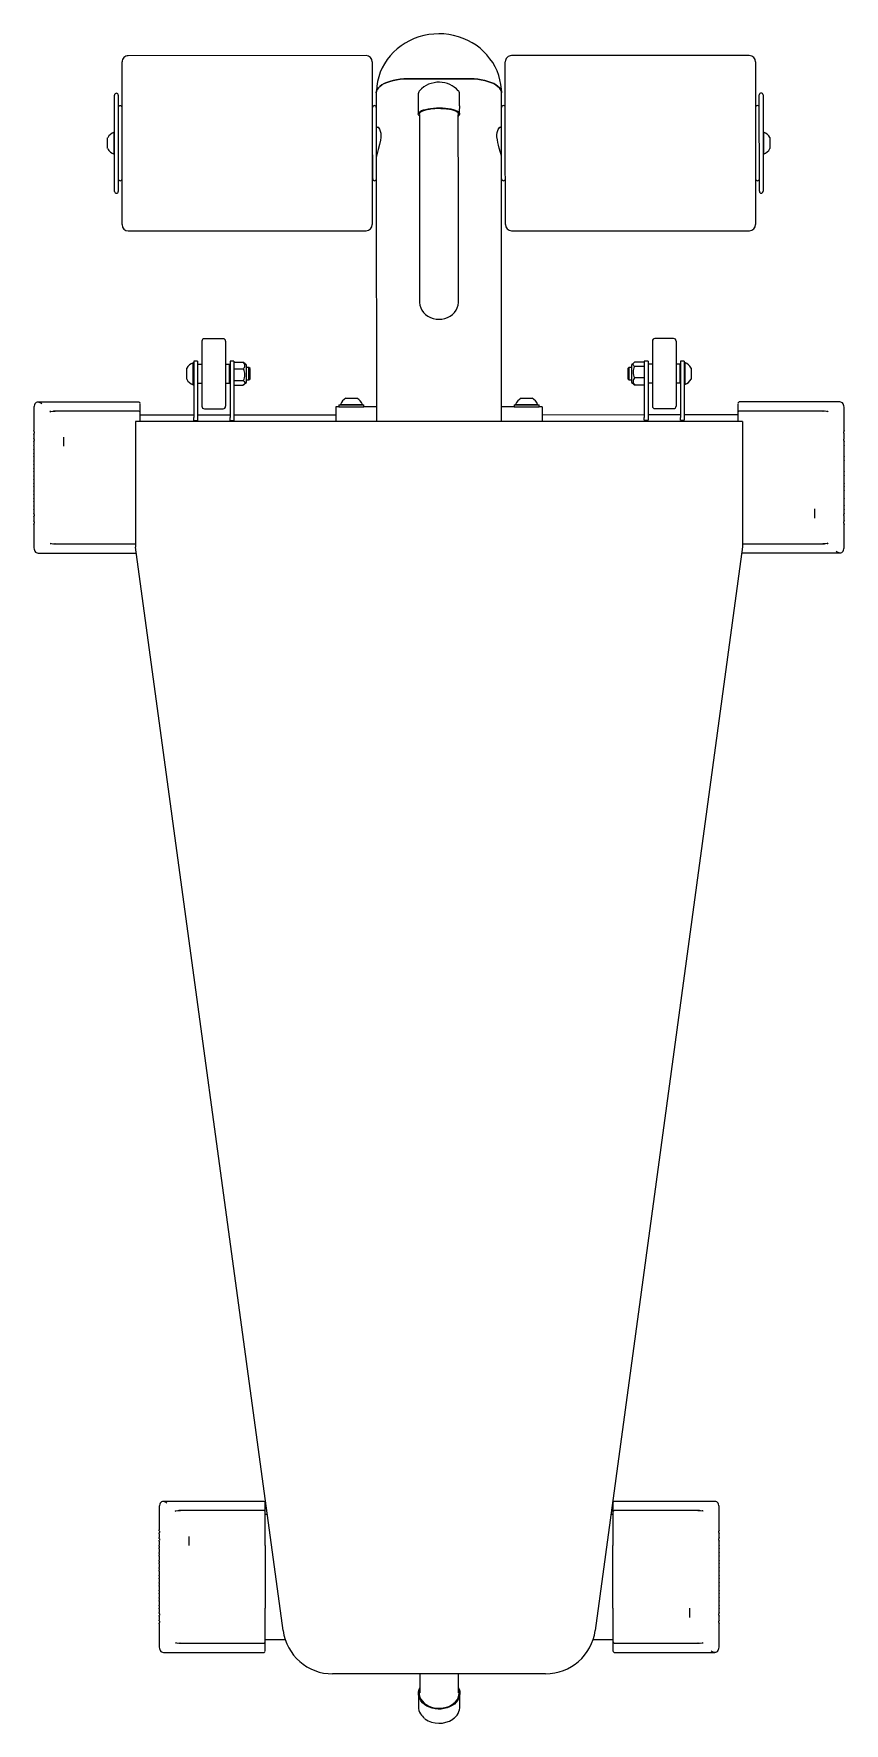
# Model space of a CAD drawing. Extents: x 197 to 844, y 245 to 1595.
import ezdxf

# ---------------------------------------------------------------- set-up
doc = ezdxf.new("R2010")
doc.units = 0
doc.layers.add('KADRBM', color=7, linetype='CONTINUOUS')

msp = doc.modelspace()

# ---------------------------------------------------------------- linework, layer by layer
at = {"layer": 'KADRBM', "linetype": 'CONTINUOUS'}
for p, q in [((508.2, 1593.9), (504.4, 1592.8)), ((512.2, 1594.7), (508.2, 1593.9)), ((516.2, 1595.1), (512.2, 1594.7)), ((520.2, 1595.3), (516.2, 1595.1)), ((524.2, 1595.2), (520.2, 1595.3)), ((528.2, 1594.7), (524.2, 1595.2)), ((532.1, 1594), (528.2, 1594.7)), ((536, 1592.9), (532.1, 1594)), ((484.1, 1580.6), (481.4, 1577.7)), ((487, 1583.3), (484.1, 1580.6)), ((490.1, 1585.7), (487, 1583.3)), ((493.4, 1587.9), (490.1, 1585.7)), ((496.9, 1589.8), (493.4, 1587.9)), ((500.6, 1591.5), (496.9, 1589.8)), ((504.4, 1592.8), (500.6, 1591.5)), ((539.7, 1591.6), (536, 1592.9)), ((543.3, 1590), (539.7, 1591.6)), ((546.8, 1588.2), (543.3, 1590)), ((550.1, 1586.1), (546.8, 1588.2)), ((553.2, 1583.7), (550.1, 1586.1)), ((556, 1581.1), (553.2, 1583.7)), ((558.7, 1578.4), (556, 1581.1)), ((267.1, 1545.4), (267.1, 1572.8)), ((462.1, 1577.9), (272.1, 1577.8)), ((467.1, 1572.9), (467.1, 1442.9)), ((475, 1568.1), (473.5, 1564.5)), ((476.9, 1571.4), (475, 1568.1)), ((479, 1574.7), (476.9, 1571.4)), ((481.4, 1577.7), (479, 1574.7)), ((561.1, 1575.4), (558.7, 1578.4)), ((563.3, 1572.3), (561.1, 1575.4)), ((565.2, 1569), (563.3, 1572.3)), ((566.8, 1565.6), (565.2, 1569)), ((573.3, 1520.8), (573.3, 1572.9)), ((768.3, 1577.9), (578.3, 1577.9)), ((773.3, 1572.9), (773.3, 1520.8)), ((470.7, 1553.5), (470.4, 1549.8)), ((471.3, 1557.3), (470.7, 1553.5)), ((472.2, 1560.9), (471.3, 1557.3)), ((472, 1552), (473.2, 1553.3)), ((473.2, 1553.3), (472, 1552)), ((473.5, 1564.5), (472.2, 1560.9)), ((473.2, 1553.3), (474.8, 1554.4)), ((474.8, 1554.4), (473.2, 1553.3)), ((474.8, 1554.4), (476.6, 1555.5)), ((476.6, 1555.5), (474.8, 1554.4)), ((476.6, 1555.5), (478.8, 1556.5)), ((478.8, 1556.5), (476.6, 1555.5)), ((478.8, 1556.5), (481.1, 1557.3)), ((481.1, 1557.3), (478.8, 1556.5)), ((481.1, 1557.3), (483.7, 1558)), ((483.7, 1558), (481.1, 1557.3)), ((483.7, 1558), (486.5, 1558.6)), ((486.5, 1558.6), (483.7, 1558)), ((486.5, 1558.6), (489.4, 1559)), ((489.4, 1559), (486.5, 1558.6)), ((489.4, 1559), (492.3, 1559.2)), ((492.3, 1559.2), (489.4, 1559)), ((492.3, 1559.2), (495.3, 1559.3)), ((495.3, 1559.3), (492.3, 1559.2)), ((495.3, 1559.3), (545.3, 1559.3)), ((545.3, 1559.3), (495.3, 1559.3)), ((545.3, 1559.3), (548.4, 1559.2)), ((548.4, 1559.2), (545.3, 1559.3)), ((548.4, 1559.2), (551.3, 1559)), ((551.3, 1559), (548.4, 1559.2)), ((551.3, 1559), (554.2, 1558.6)), ((554.2, 1558.6), (551.3, 1559)), ((554.2, 1558.6), (557, 1558)), ((557, 1558), (554.2, 1558.6)), ((557, 1558), (559.5, 1557.3)), ((559.5, 1557.3), (557, 1558)), ((559.5, 1557.3), (561.9, 1556.5)), ((561.9, 1556.5), (559.5, 1557.3)), ((561.9, 1556.5), (564.1, 1555.5)), ((564.1, 1555.5), (561.9, 1556.5)), ((564.1, 1555.5), (565.9, 1554.4)), ((565.9, 1554.4), (564.1, 1555.5)), ((565.9, 1554.4), (567.5, 1553.3)), ((567.5, 1553.3), (565.9, 1554.4)), ((568.1, 1562), (566.8, 1565.6)), ((567.5, 1553.3), (568.7, 1552)), ((568.7, 1552), (567.5, 1553.3)), ((569.1, 1558.4), (568.1, 1562)), ((569.8, 1554.7), (569.1, 1558.4)), ((570.2, 1551), (569.8, 1554.7)), ((261.1, 1471.5), (261.1, 1546.3)), ((264.1, 1546.3), (264.1, 1471.5)), ((267.1, 1442.8), (267.1, 1545.4)), ((467.1, 1547.9), (467.1, 1545.4)), ((470.4, 1549.8), (470.3, 1548)), ((470.3, 1548), (470.5, 1549.4)), ((470.5, 1549.4), (470.3, 1548)), ((470.3, 1548), (470.3, 1536.4)), ((470.3, 1548), (470.3, 1548)), ((470.5, 1549.4), (471.1, 1550.7)), ((471.1, 1550.7), (470.5, 1549.4)), ((471.1, 1550.7), (472, 1552)), ((472, 1552), (471.1, 1550.7)), ((503.8, 1547.4), (503.8, 1531.3)), ((504.9, 1549.8), (505, 1550)), ((536.8, 1537.7), (536.8, 1547.4)), ((568.7, 1552), (569.6, 1550.7)), ((569.6, 1550.7), (568.7, 1552)), ((569.6, 1550.7), (570.2, 1549.4)), ((570.2, 1549.4), (569.6, 1550.7)), ((570.3, 1548), (570.2, 1551)), ((570.2, 1549.4), (570.3, 1548)), ((570.3, 1548), (570.2, 1549.4)), ((570.3, 1536.4), (570.3, 1548)), ((776.4, 1469.4), (776.3, 1546.4)), ((779.3, 1546.4), (779.4, 1469.4)), ((467.3, 1517.9), (467.3, 1536.4)), ((470.3, 1536.4), (470.3, 1517.9)), ((503.8, 1531.2), (504, 1531.9)), ((504.1, 1530.5), (503.8, 1531.2)), ((504, 1531.9), (504.5, 1532.6)), ((504.6, 1529.9), (504.1, 1530.5)), ((504.6, 1531.6), (504.3, 1530.9)), ((504.3, 1530.9), (504.5, 1530.2)), ((504.5, 1532.6), (505.3, 1533.3)), ((504.5, 1530.2), (504.8, 1529.7)), ((505.2, 1532.3), (504.6, 1531.6)), ((504.6, 1529.8), (504.6, 1529.9)), ((504.6, 1529.8), (504.8, 1529.6)), ((504.8, 1530.8), (504.9, 1462.8)), ((506.1, 1532.9), (505.2, 1532.3)), ((505.3, 1533.3), (506.5, 1533.9)), ((507.3, 1533.5), (506.1, 1532.9)), ((506.5, 1533.9), (507.9, 1534.5)), ((508.9, 1534.1), (507.3, 1533.5)), ((507.9, 1534.5), (509.6, 1534.9)), ((510.7, 1534.5), (508.9, 1534.1)), ((509.6, 1534.9), (511.6, 1535.4)), ((512.7, 1534.9), (510.7, 1534.5)), ((511.6, 1535.4), (513.7, 1535.7)), ((514.8, 1535.2), (512.7, 1534.9)), ((513.7, 1535.7), (516, 1535.9)), ((517.1, 1535.4), (514.8, 1535.2)), ((516, 1535.9), (518.3, 1536.1)), ((519.5, 1535.5), (517.1, 1535.4)), ((518.3, 1536.1), (520.7, 1536.1)), ((521.9, 1535.4), (519.5, 1535.5)), ((520.7, 1536.1), (523.1, 1536)), ((524.3, 1535.3), (521.9, 1535.4)), ((523.1, 1536), (525.5, 1535.9)), ((526.5, 1535.1), (524.3, 1535.3)), ((525.5, 1535.9), (527.7, 1535.6)), ((528.7, 1534.8), (526.5, 1535.1)), ((527.7, 1535.6), (529.8, 1535.2)), ((530.6, 1534.4), (528.7, 1534.8)), ((529.8, 1535.2), (531.7, 1534.8)), ((532.3, 1533.9), (530.6, 1534.4)), ((531.7, 1534.8), (533.3, 1534.3)), ((533.8, 1533.4), (532.3, 1533.9)), ((533.3, 1534.3), (534.6, 1533.7)), ((534.9, 1532.7), (533.8, 1533.4)), ((534.6, 1533.7), (535.7, 1533.1)), ((535.7, 1532.1), (534.9, 1532.7)), ((535.7, 1533.1), (536.4, 1532.4)), ((536.2, 1531.4), (535.7, 1532.1)), ((535.9, 1462.8), (535.8, 1530.8)), ((535.8, 1529.7), (536.1, 1530)), ((535.8, 1529.6), (536.1, 1529.8)), ((536.1, 1530), (536.3, 1530.7)), ((536.5, 1530.3), (536.1, 1529.8)), ((536.3, 1530.7), (536.2, 1531.4)), ((536.4, 1532.4), (536.8, 1531.7)), ((536.8, 1531), (536.5, 1530.3)), ((536.8, 1531.3), (536.8, 1535.4)), ((536.8, 1531.7), (536.8, 1531)), ((570.3, 1507.9), (570.3, 1536.4)), ((260.7, 1499.7), (260.7, 1516.6)), ((261.1, 1516.6), (260.7, 1516.6)), ((467.3, 1520.4), (467.1, 1520.4)), ((467.4, 1479.4), (467.3, 1517.9)), ((471.9, 1520.4), (470.3, 1520.4)), ((470.3, 1517.9), (470.3, 1482.5)), ((470.6, 1520.4), (470.8, 1520.8)), ((470.8, 1520.8), (471.1, 1520.9)), ((471.1, 1520.9), (471.7, 1520.6)), ((471.7, 1520.6), (472.3, 1520)), ((472.3, 1520), (472.9, 1519)), ((472.9, 1519), (473.5, 1517.6)), ((473.5, 1517.6), (473.8, 1516)), ((473.8, 1516), (474, 1514.1)), ((474, 1514.1), (473.9, 1512.3)), ((566.7, 1514.6), (566.9, 1516.3)), ((566.7, 1512.9), (566.7, 1514.6)), ((567, 1510.6), (566.7, 1512.9)), ((566.9, 1516.3), (567.7, 1518.7)), ((567.7, 1518.7), (568.8, 1520.4)), ((570.3, 1520.4), (568.7, 1520.4)), ((568.8, 1520.4), (569.6, 1520.9)), ((569.6, 1520.9), (570, 1520.8)), ((570, 1520.8), (570.2, 1520.4)), ((573.4, 1442.9), (573.3, 1520.8)), ((773.3, 1520.8), (773.4, 1442.9)), ((779.7, 1516.7), (779.3, 1516.7)), ((779.7, 1516.7), (779.7, 1499.2)), ((255.6, 1503.8), (255.6, 1512.2)), ((255.6, 1503.5), (255.6, 1503.8)), ((260.7, 1499.1), (260.7, 1499.7)), ((260.7, 1499.1), (261.1, 1499.1)), ((470.7, 1498.9), (470.4, 1497.5)), ((471.2, 1500.7), (470.7, 1498.9)), ((471.8, 1502.7), (471.2, 1500.7)), ((472.9, 1506.7), (471.8, 1502.7)), ((473.7, 1510.4), (472.9, 1506.7)), ((473.9, 1512.3), (473.7, 1510.4)), ((567.4, 1508.4), (567, 1510.6)), ((567.9, 1506.2), (567.4, 1508.4)), ((568.5, 1504), (567.9, 1506.2)), ((569.6, 1500.4), (568.5, 1504)), ((570.2, 1497.7), (569.6, 1500.4)), ((570.4, 1482.5), (570.3, 1507.9)), ((779.3, 1499.2), (779.7, 1499.2)), ((784.8, 1512.3), (784.8, 1503.5)), ((467.1, 1495.4), (467.3, 1495.4)), ((470.4, 1497.5), (470.3, 1496.3)), ((570.3, 1496.5), (570.2, 1497.7)), ((570.3, 1496.3), (570.3, 1496.5)), ((470.3, 1482.5), (470.4, 1285.5)), ((570.4, 1285.5), (570.4, 1482.5)), ((261.1, 1469.3), (261.1, 1471.5)), ((264.1, 1471.5), (264.1, 1469.3)), ((504.9, 1462.8), (504.9, 1388.9)), ((535.9, 1388.9), (535.9, 1462.8)), ((272.1, 1437.8), (462.1, 1437.9)), ((578.4, 1437.9), (768.4, 1437.9)), ((504.9, 1388.9), (504.9, 1381)), ((504.9, 1381), (504.9, 1380.4)), ((504.9, 1380.4), (505.1, 1378.3)), ((505.1, 1378.3), (505.8, 1376.3)), ((535, 1376.3), (535.6, 1378.3)), ((535.6, 1378.3), (535.9, 1380.4)), ((535.9, 1381), (535.9, 1388.9)), ((535.9, 1380.4), (535.9, 1381)), ((505.8, 1376.3), (506.7, 1374.4)), ((506.7, 1374.4), (508, 1372.6)), ((508, 1372.6), (509.6, 1371)), ((509.6, 1371), (511.4, 1369.7)), ((511.4, 1369.7), (513.5, 1368.6)), ((513.5, 1368.6), (515.7, 1367.8)), ((515.7, 1367.8), (518, 1367.3)), ((518, 1367.3), (520.4, 1367.2)), ((520.4, 1367.2), (522.7, 1367.3)), ((522.7, 1367.3), (525, 1367.8)), ((525, 1367.8), (527.2, 1368.6)), ((527.2, 1368.6), (529.3, 1369.7)), ((529.3, 1369.7), (531.1, 1371)), ((531.1, 1371), (532.7, 1372.6)), ((532.7, 1372.6), (534, 1374.4)), ((534, 1374.4), (535, 1376.3)), ((347.9, 1351.6), (332.9, 1351.6)), ((707.9, 1351.7), (692.9, 1351.7)), ((330.9, 1349.6), (330.9, 1297.6)), ((349.9, 1349.6), (349.9, 1297.6)), ((690.9, 1349.7), (690.9, 1297.7)), ((709.9, 1349.7), (709.9, 1297.7)), ((318.9, 1319.2), (318.9, 1328)), ((324, 1314.9), (324, 1332.4)), ((324.4, 1332.4), (324, 1332.4)), ((324.4, 1333.6), (324.4, 1325.4)), ((327.4, 1333.6), (324.4, 1333.6)), ((324.4, 1325.4), (324.4, 1288.7)), ((327.4, 1333.6), (327.4, 1325.4)), ((327.7, 1328.6), (327.4, 1328.6)), ((327.4, 1325.4), (327.4, 1288.7)), ((327.7, 1316.1), (327.7, 1331.1)), ((330.9, 1331.1), (327.7, 1331.1)), ((353.1, 1331.1), (349.9, 1331.1)), ((353.1, 1316.1), (353.1, 1331.1)), ((353.4, 1328.6), (353.1, 1328.6)), ((353.4, 1333.6), (353.4, 1325.4)), ((356.4, 1333.6), (353.4, 1333.6)), ((353.4, 1325.4), (353.4, 1288.7)), ((356.4, 1333.6), (356.4, 1325.4)), ((356.4, 1332.8), (364, 1332.8)), ((356.4, 1327.4), (364, 1327.4)), ((356.4, 1325.4), (356.4, 1288.7)), ((364.5, 1332.4), (364, 1332.8)), ((365.4, 1331.5), (364.5, 1332.4)), ((366.4, 1330.7), (366.4, 1316.5)), ((368.5, 1328.6), (366.4, 1328.6)), ((368.5, 1318.6), (368.5, 1328.6)), ((369.4, 1327.8), (368.5, 1328.6)), ((369.4, 1319.4), (369.4, 1327.8)), ((672.2, 1328.7), (671.4, 1327.8)), ((671.4, 1327.8), (671.4, 1319.5)), ((672.2, 1328.7), (672.2, 1318.7)), ((674.4, 1328.7), (672.2, 1328.7)), ((674.4, 1316.5), (674.4, 1330.8)), ((676.1, 1332.2), (675.4, 1331.5)), ((675.5, 1330.9), (675.8, 1332)), ((675.9, 1330.2), (675.5, 1330.9)), ((675.8, 1332), (676.7, 1332.8)), ((676.7, 1329.5), (675.9, 1330.2)), ((684.4, 1332.8), (676.7, 1332.8)), ((684.4, 1329.5), (676.7, 1329.5)), ((684.4, 1333.7), (684.4, 1325.5)), ((687.4, 1333.7), (684.4, 1333.7)), ((684.4, 1325.5), (684.4, 1288.7)), ((687.4, 1333.7), (687.4, 1325.5)), ((687.7, 1328.7), (687.4, 1328.7)), ((687.4, 1325.5), (687.4, 1288.7)), ((687.7, 1316.2), (687.7, 1331.2)), ((690.9, 1331.2), (687.7, 1331.2)), ((713.1, 1331.2), (709.9, 1331.2)), ((713.1, 1316.2), (713.1, 1331.2)), ((713.4, 1328.7), (713.1, 1328.7)), ((713.4, 1333.7), (713.4, 1325.5)), ((716.4, 1333.7), (713.4, 1333.7)), ((713.4, 1325.5), (713.4, 1288.7)), ((716.4, 1333.7), (716.4, 1325.5)), ((716.8, 1332.4), (716.4, 1332.4)), ((716.4, 1325.5), (716.4, 1288.7)), ((716.8, 1332.4), (716.8, 1314.9)), ((721.9, 1328), (721.9, 1319.3)), ((324, 1314.9), (324.4, 1314.9)), ((327.4, 1318.6), (327.7, 1318.6)), ((327.7, 1316.1), (330.9, 1316.1)), ((349.9, 1316.1), (353.1, 1316.1)), ((353.1, 1318.6), (353.4, 1318.6)), ((356.4, 1318.2), (364, 1318.2)), ((356.4, 1314.4), (364, 1314.4)), ((364, 1318.2), (364.8, 1317.4)), ((364.9, 1315.3), (364, 1314.4)), ((364.4, 1314.8), (365.4, 1315.7)), ((364.8, 1317.4), (365.2, 1316.6)), ((365.2, 1316.6), (364.9, 1315.3)), ((366.4, 1318.6), (368.5, 1318.6)), ((368.5, 1318.6), (369.4, 1319.4)), ((671.4, 1319.5), (672.2, 1318.7)), ((672.2, 1318.7), (674.4, 1318.7)), ((675.4, 1315.8), (676.1, 1315.1)), ((676.1, 1315.1), (676.7, 1314.5)), ((684.4, 1320.4), (676.7, 1320.4)), ((684.4, 1314.5), (676.7, 1314.5)), ((687.4, 1318.7), (687.7, 1318.7)), ((687.7, 1316.2), (690.9, 1316.2)), ((709.9, 1316.2), (713.1, 1316.2)), ((713.1, 1318.7), (713.4, 1318.7)), ((716.4, 1314.9), (716.8, 1314.9)), ((280.5, 1300.9), (200.2, 1300.9)), ((281.5, 1298.9), (281.5, 1299.6)), ((281.5, 1292.9), (281.5, 1298.9)), ((440.4, 1297.1), (437.9, 1297.1)), ((437.9, 1297.1), (437.9, 1285.5)), ((440.4, 1298.6), (460.4, 1298.6)), ((440.4, 1298.6), (440.4, 1297.1)), ((440.4, 1297.1), (460.4, 1297.1)), ((441.6, 1299), (459.1, 1299)), ((441.6, 1299), (441.6, 1298.6)), ((445.4, 1297.1), (445.4, 1296.9)), ((446, 1304.1), (454.8, 1304.1)), ((455.4, 1296.9), (455.4, 1297.1)), ((459.1, 1298.6), (459.1, 1299)), ((460.4, 1297.1), (460.4, 1298.6)), ((470.4, 1297.1), (460.4, 1297.1)), ((580.4, 1297.1), (570.4, 1297.1)), ((580.4, 1298.6), (600.4, 1298.6)), ((580.4, 1298.6), (580.4, 1297.1)), ((580.4, 1297.1), (600.4, 1297.1)), ((581.6, 1299), (599.1, 1299)), ((581.6, 1299), (581.6, 1298.6)), ((585.4, 1297.1), (585.4, 1297)), ((586, 1304.1), (594.8, 1304.1)), ((595.4, 1297), (595.4, 1297.1)), ((599.1, 1298.6), (599.1, 1299)), ((600.4, 1297.1), (600.4, 1298.6)), ((602.9, 1297.1), (600.4, 1297.1)), ((602.9, 1297.1), (602.9, 1285.5)), ((759.3, 1299.6), (759.3, 1298.9)), ((759.3, 1298.9), (759.3, 1292.8)), ((840.5, 1301), (760.3, 1301)), ((196.6, 1295.9), (196.6, 1278.1)), ((210.2, 1293.3), (209.5, 1293.3)), ((209.7, 1293.2), (209.5, 1293.3)), ((209.9, 1293.2), (209.7, 1293.2)), ((211.7, 1293.5), (209.8, 1293.2)), ((209.8, 1293.2), (209.9, 1293.2)), ((213.6, 1293.3), (211.7, 1293.5)), ((280.5, 1293.6), (212.3, 1293.6)), ((277.9, 1285.5), (277.9, 1234)), ((762.9, 1285.5), (277.9, 1285.5)), ((281.5, 1285.5), (281.5, 1292.6)), ((324.4, 1290.6), (281.5, 1290.6)), ((324.4, 1286.3), (324.4, 1288.7)), ((324.4, 1286.3), (327.4, 1286.3)), ((353.4, 1290.6), (327.4, 1290.6)), ((327.4, 1288.7), (327.4, 1286.3)), ((332.9, 1295.6), (347.9, 1295.6)), ((353.4, 1286.3), (353.4, 1288.7)), ((353.4, 1286.3), (356.4, 1286.3)), ((437.9, 1290.6), (356.4, 1290.6)), ((356.4, 1288.7), (356.4, 1286.3)), ((684.4, 1290.7), (602.9, 1290.6)), ((684.4, 1286.4), (684.4, 1288.7)), ((684.4, 1286.4), (687.4, 1286.4)), ((713.4, 1290.7), (687.4, 1290.7)), ((687.4, 1288.7), (687.4, 1286.4)), ((692.9, 1295.7), (707.9, 1295.7)), ((713.4, 1286.4), (713.4, 1288.7)), ((713.4, 1286.4), (716.4, 1286.4)), ((759.3, 1290.7), (716.4, 1290.7)), ((716.4, 1288.7), (716.4, 1286.4)), ((759.3, 1292.7), (759.3, 1285.5)), ((828.4, 1293.7), (760.3, 1293.7)), ((762.9, 1285.5), (762.9, 1234.1)), ((829.1, 1293.6), (827.2, 1293.4)), ((831.1, 1293.2), (829.1, 1293.6)), ((830.9, 1293.3), (830.6, 1293.4)), ((831.2, 1293.4), (830.9, 1293.3)), ((831.2, 1293.4), (831, 1293.2)), ((844.2, 1278.2), (844.2, 1296)), ((196.6, 1275.1), (196.6, 1272.1)), ((196.8, 1277.1), (196.8, 1276.1)), ((196.8, 1271.1), (196.8, 1270.1)), ((220.4, 1273), (220.4, 1265.6)), ((843.9, 1276.2), (843.9, 1277.2)), ((843.9, 1270.2), (843.9, 1271.2)), ((844.2, 1272.2), (844.2, 1275.2)), ((196.6, 1269.1), (196.6, 1266.1)), ((196.6, 1263.1), (196.6, 1260.1)), ((196.6, 1257.1), (196.6, 1254.1)), ((196.8, 1264.1), (196.8, 1265.1)), ((196.8, 1258.1), (196.8, 1259.1)), ((843.9, 1265.2), (843.9, 1264.2)), ((843.9, 1259.2), (843.9, 1258.2)), ((844.2, 1266.2), (844.2, 1269.2)), ((844.2, 1260.2), (844.2, 1263.2)), ((844.2, 1254.2), (844.2, 1257.2)), ((196.6, 1251.1), (196.6, 1248.1)), ((196.6, 1245.1), (196.6, 1242.1)), ((196.8, 1252.1), (196.8, 1253.1)), ((196.8, 1246.1), (196.8, 1247.1)), ((843.9, 1253.2), (843.9, 1252.2)), ((843.9, 1247.2), (843.9, 1246.2)), ((844.2, 1248.2), (844.2, 1251.2)), ((844.2, 1242.2), (844.2, 1245.2)), ((196.6, 1239.1), (196.6, 1236.1)), ((196.6, 1233.1), (196.6, 1230.1)), ((196.8, 1240.1), (196.8, 1241.1)), ((196.8, 1234.1), (196.8, 1235.1)), ((196.8, 1228.1), (196.8, 1229.1)), ((277.9, 1234), (277.9, 1185)), ((762.9, 1234.1), (762.9, 1185.1)), ((843.9, 1241.2), (843.9, 1240.2)), ((843.9, 1235.2), (843.9, 1234.2)), ((843.9, 1229.2), (843.9, 1228.2)), ((844.2, 1236.2), (844.2, 1239.2)), ((844.2, 1230.2), (844.2, 1233.2)), ((196.6, 1227.1), (196.6, 1224.1)), ((196.6, 1221.1), (196.6, 1218.1)), ((196.8, 1222.1), (196.8, 1223.1)), ((196.8, 1216.1), (196.8, 1217.1)), ((820.4, 1215.7), (820.4, 1208.2)), ((843.9, 1223.2), (843.9, 1222.2)), ((843.9, 1217.2), (843.9, 1216.2)), ((844.2, 1224.2), (844.2, 1227.2)), ((844.2, 1218.2), (844.2, 1221.2)), ((196.6, 1215.1), (196.6, 1212.1)), ((196.6, 1209.1), (196.6, 1206.1)), ((196.6, 1203.1), (196.6, 1185.3)), ((196.8, 1211.1), (196.8, 1210.1)), ((196.8, 1205.1), (196.8, 1204.1)), ((843.9, 1210.2), (843.9, 1211.2)), ((843.9, 1204.2), (843.9, 1205.2)), ((844.2, 1212.2), (844.2, 1215.2)), ((844.2, 1206.2), (844.2, 1209.2)), ((844.2, 1185.4), (844.2, 1203.2)), ((200.2, 1180.3), (278.5, 1180.3)), ((209.6, 1188.1), (211.6, 1187.7)), ((209.6, 1187.9), (209.8, 1188)), ((209.6, 1187.9), (209.8, 1187.9)), ((209.8, 1187.9), (210.2, 1187.9)), ((211.6, 1187.7), (213.6, 1187.9)), ((212.4, 1187.6), (277.9, 1187.6)), ((395.8, 319), (277.9, 1185)), ((762.9, 1185.1), (645.2, 319.1)), ((762.2, 1180.4), (840.6, 1180.4)), ((762.9, 1187.7), (828.4, 1187.7)), ((827.2, 1188), (829.1, 1187.8)), ((829.1, 1187.8), (831, 1188.1)), ((830.6, 1188), (831.2, 1187.9)), ((831, 1188.1), (830.8, 1188.1)), ((830.9, 1188.1), (831, 1188.1)), ((831, 1188.1), (831.2, 1188)), ((380.6, 422.2), (300.3, 422.2)), ((381.6, 420.2), (381.6, 420.9)), ((381.6, 414.2), (381.6, 420.2)), ((659.4, 420.9), (659.4, 420.2)), ((659.4, 420.2), (659.4, 414.1)), ((740.7, 422.2), (660.4, 422.2)), ((296.7, 417.2), (296.7, 399.4)), ((310.3, 414.5), (309.7, 414.6)), ((309.9, 414.5), (309.7, 414.6)), ((311.8, 414.8), (309.9, 414.4)), ((309.9, 414.4), (310.1, 414.5)), ((310, 414.5), (309.9, 414.5)), ((313.7, 414.6), (311.8, 414.8)), ((380.6, 414.9), (312.5, 414.9)), ((381.6, 386.9), (381.6, 413.9)), ((383.2, 411.9), (381.6, 411.9)), ((659.4, 411.9), (657.8, 411.9)), ((659.4, 413.9), (659.4, 386.9)), ((728.5, 414.9), (660.4, 414.9)), ((729.3, 414.8), (727.3, 414.6)), ((731.2, 414.4), (729.3, 414.8)), ((731.1, 414.6), (730.7, 414.6)), ((731.3, 414.6), (731.1, 414.5)), ((731.3, 414.6), (731.1, 414.6)), ((744.3, 399.4), (744.3, 417.3)), ((296.7, 396.4), (296.7, 393.4)), ((297, 398.4), (297, 397.4)), ((297, 392.4), (297, 391.4)), ((320.5, 394.3), (320.5, 386.9)), ((744, 397.4), (744, 398.4)), ((744, 391.4), (744, 392.4)), ((744.3, 393.4), (744.3, 396.4)), ((296.7, 390.4), (296.7, 387.4)), ((296.7, 384.4), (296.7, 381.4)), ((296.7, 378.4), (296.7, 375.4)), ((297, 385.4), (297, 386.4)), ((297, 379.4), (297, 380.4)), ((381.6, 386.9), (381.6, 336.9)), ((659.4, 336.9), (659.4, 386.9)), ((744, 386.4), (744, 385.4)), ((744, 380.4), (744, 379.4)), ((744.3, 387.4), (744.3, 390.4)), ((744.3, 381.4), (744.3, 384.4)), ((744.3, 375.4), (744.3, 378.4)), ((296.7, 372.4), (296.7, 369.4)), ((296.7, 366.4), (296.7, 363.4)), ((297, 373.4), (297, 374.4)), ((297, 367.4), (297, 368.4)), ((744, 374.4), (744, 373.4)), ((744, 368.4), (744, 367.4)), ((744.3, 369.4), (744.3, 372.4)), ((744.3, 363.4), (744.3, 366.4)), ((296.7, 360.4), (296.7, 357.4)), ((296.7, 354.4), (296.7, 351.4)), ((297, 361.4), (297, 362.4)), ((297, 355.4), (297, 356.4)), ((744.1, 362.4), (744.1, 361.4)), ((744.1, 356.4), (744.1, 355.4)), ((744.3, 357.4), (744.3, 360.4)), ((744.3, 351.4), (744.3, 354.4)), ((296.7, 348.4), (296.7, 345.4)), ((296.7, 342.4), (296.7, 339.4)), ((297, 349.4), (297, 350.4)), ((297, 343.4), (297, 344.4)), ((297, 337.4), (297, 338.4)), ((744.1, 350.4), (744.1, 349.4)), ((744.1, 344.4), (744.1, 343.4)), ((744.1, 338.4), (744.1, 337.4)), ((744.3, 345.4), (744.3, 348.4)), ((744.3, 339.4), (744.3, 342.4)), ((296.7, 336.4), (296.7, 333.4)), ((296.7, 330.4), (296.7, 327.4)), ((296.7, 324.4), (296.7, 306.5)), ((297, 332.4), (297, 331.4)), ((297, 326.4), (297, 325.4)), ((381.6, 309.9), (381.6, 336.9)), ((659.4, 336.9), (659.4, 309.9)), ((720.5, 336.9), (720.5, 329.5)), ((744.1, 331.4), (744.1, 332.4)), ((744.1, 325.4), (744.1, 326.4)), ((744.3, 333.4), (744.3, 336.4)), ((744.3, 327.4), (744.3, 330.4)), ((744.3, 306.6), (744.3, 324.4)), ((381.6, 311.9), (397.5, 311.9)), ((643.6, 311.9), (659.4, 311.9)), ((300.3, 301.6), (380.6, 301.6)), ((309.7, 309.2), (309.9, 309.3)), ((309.7, 309.2), (309.9, 309.2)), ((309.8, 309.4), (311.7, 309)), ((309.9, 309.2), (310.3, 309.2)), ((311.7, 309), (313.7, 309.1)), ((312.5, 308.9), (380.6, 308.9)), ((381.6, 303.6), (381.6, 309.7)), ((381.6, 302.9), (381.6, 303.6)), ((659.4, 309.6), (659.4, 303.6)), ((659.4, 303.6), (659.4, 302.9)), ((660.4, 308.9), (728.5, 308.9)), ((660.4, 301.6), (740.7, 301.6)), ((727.3, 309.2), (729.2, 309)), ((729.2, 309), (731.1, 309.3)), ((730.7, 309.3), (731.4, 309.2)), ((731.1, 309.4), (730.9, 309.3)), ((731, 309.3), (731.2, 309.3)), ((731.2, 309.3), (731.4, 309.2)), ((605.6, 284.5), (435.4, 284.5)), ((505, 284.5), (505, 269.2)), ((536, 269.2), (536, 284.5)), ((504.1, 270), (504.5, 271.8)), ((504.5, 271.8), (505, 273.2)), ((504.8, 271.3), (504.5, 269.5)), ((505, 272.2), (504.8, 271.3)), ((536, 273.2), (536.4, 272.3)), ((536.4, 270.7), (536, 272.2)), ((536.4, 272.3), (536.9, 270.5)), ((536.5, 268.9), (536.4, 270.7)), ((536.9, 270.5), (537, 268.7)), ((504, 268.1), (504.1, 270)), ((504, 268.9), (504, 258.1)), ((504.4, 266.3), (504, 268.1)), ((505, 264.5), (504.4, 266.3)), ((504.5, 269.5), (504.6, 267.7)), ((504.6, 267.7), (505.1, 265.9)), ((506, 262.8), (505, 264.5)), ((505.1, 265.9), (505.9, 264.1)), ((505.9, 264.1), (507.1, 262.5)), ((507.3, 261.3), (506, 262.8)), ((507.1, 262.5), (508.5, 261.1)), ((508.9, 259.9), (507.3, 261.3)), ((508.5, 261.1), (510.2, 259.8)), ((510.7, 258.7), (508.9, 259.9)), ((510.2, 259.8), (512.2, 258.7)), ((512.8, 257.7), (510.7, 258.7)), ((512.2, 258.7), (514.3, 257.9)), ((515, 257), (512.8, 257.7)), ((514.3, 257.9), (516.6, 257.3)), ((517.3, 256.5), (515, 257)), ((516.6, 257.3), (518.9, 257)), ((518.9, 257), (521.3, 256.9)), ((521.3, 256.9), (523.7, 257.2)), ((524.5, 256.6), (522.1, 256.3)), ((523.7, 257.2), (526, 257.7)), ((526.8, 257.2), (524.5, 256.6)), ((526, 257.7), (528.2, 258.4)), ((528.9, 258), (526.8, 257.2)), ((528.2, 258.4), (530.2, 259.4)), ((530.9, 259), (528.9, 258)), ((530.2, 259.4), (532, 260.6)), ((532.7, 260.3), (530.9, 259)), ((532, 260.6), (533.5, 262)), ((534.2, 261.8), (532.7, 260.3)), ((533.5, 262), (534.8, 263.6)), ((535.4, 263.3), (534.2, 261.8)), ((534.8, 263.6), (535.7, 265.3)), ((536.3, 265.1), (535.4, 263.3)), ((535.7, 265.3), (536.3, 267.1)), ((536.3, 267.1), (536.5, 268.9)), ((536.8, 266.9), (536.3, 265.1)), ((537, 268.7), (536.8, 266.9)), ((537, 258.1), (537, 268.9)), ((519.7, 256.2), (517.3, 256.5)), ((522.1, 256.3), (519.7, 256.2))]:
    msp.add_line(p, q, dxfattribs=at)
for points in [[(196.8, 1277.1), (196.8, 1277.3), (196.8, 1277.5), (196.8, 1277.7), (196.7, 1277.8)], [(196.7, 1275.4), (196.8, 1275.5), (196.8, 1275.7), (196.8, 1275.9), (196.8, 1276.1)], [(196.8, 1271.1), (196.8, 1271.3), (196.8, 1271.5), (196.8, 1271.7), (196.7, 1271.8)], [(196.7, 1269.4), (196.8, 1269.5), (196.8, 1269.7), (196.8, 1269.9), (196.8, 1270.1)], [(844, 1277.9), (844, 1277.8), (844, 1277.6), (843.9, 1277.4), (843.9, 1277.2)], [(843.9, 1276.2), (843.9, 1276), (844, 1275.8), (844, 1275.6), (844, 1275.4)], [(844, 1271.9), (844, 1271.8), (844, 1271.6), (843.9, 1271.4), (843.9, 1271.2)], [(843.9, 1270.2), (843.9, 1270), (844, 1269.8), (844, 1269.6), (844, 1269.4)], [(196.8, 1265.1), (196.8, 1265.3), (196.8, 1265.5), (196.8, 1265.7), (196.7, 1265.8)], [(196.7, 1263.4), (196.8, 1263.5), (196.8, 1263.7), (196.8, 1263.9), (196.8, 1264.1)], [(196.8, 1259.1), (196.8, 1259.3), (196.8, 1259.5), (196.8, 1259.7), (196.7, 1259.8)], [(196.7, 1257.4), (196.8, 1257.5), (196.8, 1257.7), (196.8, 1257.9), (196.8, 1258.1)], [(844, 1265.9), (844, 1265.8), (844, 1265.6), (843.9, 1265.4), (843.9, 1265.2)], [(843.9, 1264.2), (843.9, 1264), (844, 1263.8), (844, 1263.6), (844, 1263.4)], [(844, 1259.9), (844, 1259.8), (844, 1259.6), (843.9, 1259.4), (843.9, 1259.2)], [(843.9, 1258.2), (843.9, 1258), (844, 1257.8), (844, 1257.6), (844, 1257.4)], [(196.8, 1253.1), (196.8, 1253.3), (196.8, 1253.5), (196.8, 1253.7), (196.7, 1253.8)], [(196.7, 1251.4), (196.8, 1251.5), (196.8, 1251.7), (196.8, 1251.9), (196.8, 1252.1)], [(196.8, 1247.1), (196.8, 1247.3), (196.8, 1247.5), (196.8, 1247.7), (196.7, 1247.8)], [(196.7, 1245.4), (196.8, 1245.5), (196.8, 1245.7), (196.8, 1245.9), (196.8, 1246.1)], [(844, 1253.9), (844, 1253.8), (844, 1253.6), (843.9, 1253.4), (843.9, 1253.2)], [(843.9, 1252.2), (843.9, 1252), (844, 1251.8), (844, 1251.6), (844, 1251.4)], [(844, 1247.9), (844, 1247.8), (844, 1247.6), (843.9, 1247.4), (843.9, 1247.2)], [(843.9, 1246.2), (843.9, 1246), (844, 1245.8), (844, 1245.6), (844, 1245.4)], [(196.8, 1241.1), (196.8, 1241.3), (196.8, 1241.5), (196.8, 1241.7), (196.7, 1241.8)], [(196.7, 1239.4), (196.8, 1239.5), (196.8, 1239.7), (196.8, 1239.9), (196.8, 1240.1)], [(196.8, 1235.1), (196.8, 1235.3), (196.8, 1235.5), (196.8, 1235.7), (196.7, 1235.8)], [(196.7, 1233.4), (196.8, 1233.5), (196.8, 1233.7), (196.8, 1233.9), (196.8, 1234.1)], [(196.8, 1229.1), (196.8, 1229.3), (196.8, 1229.5), (196.8, 1229.7), (196.7, 1229.8)], [(844, 1241.9), (844, 1241.8), (844, 1241.6), (843.9, 1241.4), (843.9, 1241.2)], [(843.9, 1240.2), (843.9, 1240), (844, 1239.8), (844, 1239.6), (844, 1239.4)], [(844, 1235.9), (844, 1235.8), (844, 1235.6), (843.9, 1235.4), (843.9, 1235.2)], [(843.9, 1234.2), (843.9, 1234), (844, 1233.8), (844, 1233.6), (844, 1233.4)], [(844, 1229.9), (844, 1229.8), (844, 1229.6), (843.9, 1229.4), (843.9, 1229.2)], [(196.7, 1227.4), (196.8, 1227.5), (196.8, 1227.7), (196.8, 1227.9), (196.8, 1228.1)], [(196.8, 1223.1), (196.8, 1223.3), (196.8, 1223.5), (196.8, 1223.7), (196.7, 1223.8)], [(196.7, 1221.4), (196.8, 1221.5), (196.8, 1221.7), (196.8, 1221.9), (196.8, 1222.1)], [(196.8, 1217.1), (196.8, 1217.3), (196.8, 1217.5), (196.8, 1217.7), (196.7, 1217.8)], [(196.7, 1215.4), (196.8, 1215.5), (196.8, 1215.7), (196.8, 1215.9), (196.8, 1216.1)], [(843.9, 1228.2), (843.9, 1228), (844, 1227.8), (844, 1227.6), (844, 1227.4)], [(844, 1223.9), (844, 1223.8), (844, 1223.6), (843.9, 1223.4), (843.9, 1223.2)], [(843.9, 1222.2), (843.9, 1222), (844, 1221.8), (844, 1221.6), (844, 1221.4)], [(844, 1217.9), (844, 1217.8), (844, 1217.6), (843.9, 1217.4), (843.9, 1217.2)], [(843.9, 1216.2), (843.9, 1216), (844, 1215.8), (844, 1215.6), (844, 1215.4)], [(196.8, 1211.1), (196.8, 1211.3), (196.8, 1211.5), (196.8, 1211.7), (196.7, 1211.8)], [(196.7, 1209.4), (196.8, 1209.5), (196.8, 1209.7), (196.8, 1209.9), (196.8, 1210.1)], [(196.8, 1205.1), (196.8, 1205.3), (196.8, 1205.5), (196.8, 1205.7), (196.7, 1205.8)], [(196.7, 1203.4), (196.8, 1203.5), (196.8, 1203.7), (196.8, 1203.9), (196.8, 1204.1)], [(844, 1211.9), (844, 1211.8), (844, 1211.6), (843.9, 1211.4), (843.9, 1211.2)], [(843.9, 1210.2), (843.9, 1210), (844, 1209.8), (844, 1209.6), (844, 1209.4)], [(844.1, 1205.9), (844, 1205.8), (844, 1205.6), (843.9, 1205.4), (843.9, 1205.2)], [(843.9, 1204.2), (843.9, 1204), (844, 1203.8), (844, 1203.6), (844.1, 1203.4)], [(297, 398.4), (296.9, 398.6), (296.9, 398.8), (296.9, 398.9), (296.8, 399.1)], [(296.8, 396.6), (296.9, 396.8), (296.9, 397), (296.9, 397.2), (297, 397.4)], [(297, 392.4), (296.9, 392.6), (296.9, 392.8), (296.9, 392.9), (296.8, 393.1)], [(744.2, 399.2), (744.1, 399), (744.1, 398.8), (744.1, 398.6), (744, 398.4)], [(744, 397.4), (744.1, 397.2), (744.1, 397), (744.1, 396.9), (744.2, 396.7)], [(744.2, 393.2), (744.1, 393), (744.1, 392.8), (744.1, 392.6), (744, 392.4)], [(296.8, 390.6), (296.9, 390.8), (296.9, 391), (296.9, 391.2), (297, 391.4)], [(297, 386.4), (296.9, 386.6), (296.9, 386.8), (296.9, 386.9), (296.8, 387.1)], [(296.8, 384.6), (296.9, 384.8), (296.9, 385), (296.9, 385.2), (297, 385.4)], [(297, 380.4), (296.9, 380.6), (296.9, 380.8), (296.9, 380.9), (296.8, 381.1)], [(296.8, 378.6), (296.9, 378.8), (296.9, 379), (296.9, 379.2), (297, 379.4)], [(744, 391.4), (744.1, 391.2), (744.1, 391), (744.1, 390.9), (744.2, 390.7)], [(744.2, 387.2), (744.1, 387), (744.1, 386.8), (744.1, 386.6), (744, 386.4)], [(744, 385.4), (744.1, 385.2), (744.1, 385), (744.1, 384.9), (744.2, 384.7)], [(744.2, 381.2), (744.1, 381), (744.1, 380.8), (744.1, 380.6), (744, 380.4)], [(744, 379.4), (744.1, 379.2), (744.1, 379), (744.1, 378.9), (744.2, 378.7)], [(297, 374.4), (296.9, 374.6), (296.9, 374.8), (296.9, 374.9), (296.8, 375.1)], [(296.8, 372.6), (296.9, 372.8), (296.9, 373), (296.9, 373.2), (297, 373.4)], [(297, 368.4), (296.9, 368.6), (296.9, 368.8), (296.9, 368.9), (296.8, 369.1)], [(296.8, 366.6), (296.9, 366.8), (296.9, 367), (296.9, 367.2), (297, 367.4)], [(744.2, 375.2), (744.1, 375), (744.1, 374.8), (744.1, 374.6), (744, 374.4)], [(744, 373.4), (744.1, 373.2), (744.1, 373), (744.1, 372.9), (744.2, 372.7)], [(744.2, 369.2), (744.1, 369), (744.1, 368.8), (744.1, 368.6), (744, 368.4)], [(744, 367.4), (744.1, 367.2), (744.1, 367), (744.1, 366.9), (744.2, 366.7)], [(297, 362.4), (297, 362.6), (296.9, 362.8), (296.9, 362.9), (296.8, 363.1)], [(296.8, 360.6), (296.9, 360.8), (296.9, 361), (297, 361.2), (297, 361.4)], [(297, 356.4), (297, 356.6), (296.9, 356.8), (296.9, 356.9), (296.8, 357.1)], [(296.8, 354.6), (296.9, 354.8), (296.9, 355), (297, 355.2), (297, 355.4)], [(297, 350.4), (297, 350.6), (296.9, 350.8), (296.9, 350.9), (296.8, 351.1)], [(744.2, 363.2), (744.1, 363), (744.1, 362.8), (744.1, 362.6), (744.1, 362.4)], [(744.1, 361.4), (744.1, 361.2), (744.1, 361), (744.1, 360.9), (744.2, 360.7)], [(744.2, 357.2), (744.1, 357), (744.1, 356.8), (744.1, 356.6), (744.1, 356.4)], [(744.1, 355.4), (744.1, 355.2), (744.1, 355), (744.1, 354.9), (744.2, 354.7)], [(744.2, 351.2), (744.1, 351), (744.1, 350.8), (744.1, 350.6), (744.1, 350.4)], [(296.8, 348.6), (296.9, 348.8), (296.9, 349), (297, 349.2), (297, 349.4)], [(297, 344.4), (297, 344.6), (296.9, 344.8), (296.9, 344.9), (296.8, 345.1)], [(296.8, 342.6), (296.9, 342.8), (296.9, 343), (297, 343.2), (297, 343.4)], [(297, 338.4), (297, 338.6), (296.9, 338.8), (296.9, 338.9), (296.8, 339.1)], [(744.1, 349.4), (744.1, 349.2), (744.1, 349), (744.1, 348.9), (744.2, 348.7)], [(744.2, 345.2), (744.1, 345), (744.1, 344.8), (744.1, 344.6), (744.1, 344.4)], [(744.1, 343.4), (744.1, 343.2), (744.1, 343), (744.1, 342.9), (744.2, 342.7)], [(744.2, 339.2), (744.1, 339), (744.1, 338.8), (744.1, 338.6), (744.1, 338.4)], [(296.8, 336.6), (296.9, 336.8), (296.9, 337), (297, 337.2), (297, 337.4)], [(297, 332.4), (297, 332.6), (296.9, 332.8), (296.9, 332.9), (296.8, 333.1)], [(296.8, 330.6), (296.9, 330.8), (296.9, 331), (297, 331.2), (297, 331.4)], [(297, 326.4), (297, 326.6), (296.9, 326.8), (296.9, 326.9), (296.8, 327.1)], [(296.8, 324.6), (296.9, 324.8), (296.9, 325), (297, 325.2), (297, 325.4)], [(744.1, 337.4), (744.1, 337.2), (744.1, 337), (744.1, 336.9), (744.2, 336.7)], [(744.2, 333.2), (744.1, 333), (744.1, 332.8), (744.1, 332.6), (744.1, 332.4)], [(744.1, 331.4), (744.1, 331.2), (744.1, 331), (744.1, 330.9), (744.2, 330.7)], [(744.2, 327.2), (744.1, 327), (744.1, 326.8), (744.1, 326.6), (744.1, 326.4)], [(744.1, 325.4), (744.1, 325.2), (744.1, 325), (744.1, 324.9), (744.2, 324.7)]]:
    msp.add_lwpolyline(points, dxfattribs=at)
for centre, radius, start, end in [((272.1, 1572.8), 5, 90.008, 180.008), ((462.1, 1572.9), 5, 0.008, 90.008), ((578.3, 1572.9), 5, 90.008, 180.008), ((768.3, 1572.9), 5, 0.008, 90.008), ((520.3, 1535.6), 21, 88.3799, 137.4622), ((520.3, 1535.6), 21, 42.5537, 88.3799), ((262.6, 1546.3), 1.5, 90.008, 180.008), ((262.6, 1546.3), 1.5, 0.008, 90.008), ((507.3, 1547.3), 3.49, 129.3369, 179.8712), ((533.3, 1547.4), 3.52, 0.8376, 45.7703), ((777.8, 1546.4), 1.5, 90.008, 180.008), ((777.8, 1546.4), 1.5, 0.008, 90.008), ((265.6, 1536.3), 1.5, 90.008, 180.008), ((265.6, 1536.3), 1.5, 0.008, 90.008), ((468.8, 1536.4), 1.5, 90.008, 180.008), ((468.8, 1536.4), 1.5, 0.008, 90.008), ((677.3, 1536.6), 140.5, 179.5485, 180.4638), ((571.8, 1536.4), 1.5, 90.008, 180.008), ((571.8, 1536.4), 1.5, 0.008, 90.008), ((774.8, 1536.4), 1.5, 90.008, 180.008), ((774.8, 1536.4), 1.5, 0.008, 90.008), ((263.8, 1507.8), 9.27, 109.2111, 151.8321), ((776.7, 1507.9), 9.27, 28.1838, 70.8049), ((263.8, 1507.8), 9.27, 208.1838, 250.8049), ((776.7, 1507.9), 9.27, 289.2111, 331.8321), ((265.6, 1479.3), 1.5, 180.008, 270.008), ((265.6, 1479.3), 1.5, 270.008, 0.008), ((468.9, 1479.4), 1.5, 180.008, 270.008), ((468.9, 1479.4), 1.5, 270.008, 0.008), ((571.9, 1479.4), 1.5, 180.008, 270.008), ((571.9, 1479.4), 1.5, 270.008, 0.008), ((774.9, 1479.4), 1.5, 180.008, 270.008), ((774.9, 1479.4), 1.5, 270.008, 0.008), ((262.6, 1469.3), 1.5, 180.008, 270.008), ((262.6, 1469.3), 1.5, 270.008, 0.008), ((777.9, 1469.4), 1.5, 180.008, 270.008), ((777.9, 1469.4), 1.5, 270.008, 0.008), ((272.1, 1442.8), 5, 180.008, 270.008), ((462.1, 1442.9), 5, 270.008, 0.008), ((578.4, 1442.9), 5, 180.008, 270.008), ((768.4, 1442.9), 5, 270.008, 0.008), ((332.9, 1349.6), 2, 90.008, 180.008), ((347.9, 1349.6), 2, 0.008, 90.008), ((692.9, 1349.7), 2, 90.008, 180.008), ((707.9, 1349.7), 2, 0.008, 90.008), ((327, 1323.6), 9.27, 109.2111, 151.8321), ((361.6, 1330.1), 3.63, 312.2735, 47.7424), ((356.1, 1322.8), 9.18, 329.9389, 30.0771), ((366.1, 1332.2), 1, 225.008, 262.0717), ((365.9, 1330.7), 0.5, 0.008, 82.0717), ((674.9, 1330.8), 0.5, 97.9442, 180.008), ((674.7, 1332.3), 1, 277.9442, 315.008), ((684.5, 1324.9), 9.02, 149.6351, 210.3808), ((713.7, 1323.7), 9.27, 28.1838, 70.8049), ((327, 1323.6), 9.27, 208.1838, 250.8049), ((366.1, 1315), 1, 97.9442, 135.008), ((365.9, 1316.5), 0.5, 277.9442, 0.008), ((674.9, 1316.5), 0.5, 180.008, 262.0717), ((674.7, 1315.1), 1, 45.008, 82.0717), ((679.6, 1317.5), 4.08, 134.2594, 225.7565), ((713.7, 1323.7), 9.27, 289.2111, 331.8321), ((205, 1295.9), 8.38, 154.1381, 179.9424), ((199.9, 1297.9), 2.97, 86.2593, 147.8809), ((199.7, 1296.1), 4.79, 47.7648, 83.4808), ((280.5, 1299.9), 1, 0.008, 90.008), ((332.9, 1297.6), 2, 180.008, 270.008), ((347.9, 1297.6), 2, 270.008, 0.008), ((450.4, 1295.9), 9.27, 118.1838, 160.8049), ((450.4, 1295.9), 9.27, 19.2111, 61.8321), ((590.4, 1295.9), 9.27, 118.1838, 160.8049), ((590.4, 1295.9), 9.27, 19.2111, 61.8321), ((692.9, 1297.7), 2, 180.008, 270.008), ((707.9, 1297.7), 2, 270.008, 0.008), ((760.3, 1300), 1, 90.008, 180.008), ((840.7, 1297.9), 3.1, 33.5347, 92.3571), ((836.6, 1296.2), 7.54, 358.6129, 27.3384), ((212.5, 1291.8), 1.79, 58.4635, 96.2092), ((280.5, 1292.6), 1, 0.008, 90.008), ((760.3, 1292.7), 1, 90.008, 180.008), ((828.2, 1291.9), 1.74, 83.6369, 121.7151), ((193.8, 1276.7), 3.11, 21.3076, 26.7633), ((193.6, 1276.6), 3.34, 333.4391, 338.5218), ((193.8, 1270.7), 3.11, 21.3076, 26.7633), ((193.6, 1270.6), 3.34, 333.4391, 338.5218), ((847.1, 1276.7), 3.34, 153.4391, 158.5218), ((846.9, 1276.6), 3.11, 201.3076, 206.7633), ((847.1, 1270.7), 3.34, 153.4391, 158.5218), ((846.9, 1270.6), 3.11, 201.3076, 206.7633), ((193.8, 1264.7), 3.11, 21.3076, 26.7633), ((193.6, 1264.6), 3.34, 333.4391, 338.5218), ((193.8, 1258.7), 3.11, 21.3076, 26.7633), ((193.6, 1258.6), 3.34, 333.4391, 338.5218), ((847.1, 1264.7), 3.34, 153.4391, 158.5218), ((846.9, 1264.6), 3.11, 201.3076, 206.7633), ((847.1, 1258.7), 3.34, 153.4391, 158.5218), ((846.9, 1258.6), 3.11, 201.3076, 206.7633), ((193.8, 1252.7), 3.11, 21.3076, 26.7633), ((193.6, 1252.6), 3.34, 333.4391, 338.5218), ((193.8, 1246.7), 3.11, 21.3076, 26.7633), ((193.6, 1246.6), 3.34, 333.4391, 338.5218), ((847.1, 1252.7), 3.34, 153.4391, 158.5218), ((846.9, 1252.6), 3.11, 201.3076, 206.7633), ((847.1, 1246.7), 3.34, 153.4391, 158.5218), ((846.9, 1246.6), 3.11, 201.3076, 206.7633), ((193.8, 1240.7), 3.11, 21.3076, 26.7633), ((193.6, 1240.6), 3.34, 333.4391, 338.5218), ((193.8, 1234.7), 3.11, 21.3076, 26.7633), ((193.6, 1234.6), 3.34, 333.4391, 338.5218), ((193.8, 1228.7), 3.11, 21.3076, 26.7633), ((847.2, 1240.7), 3.34, 153.4391, 158.5218), ((846.9, 1240.6), 3.11, 201.3076, 206.7633), ((847.2, 1234.7), 3.34, 153.4391, 158.5218), ((846.9, 1234.6), 3.11, 201.3076, 206.7633), ((847.2, 1228.7), 3.34, 153.4391, 158.5218), ((193.6, 1228.6), 3.34, 333.4391, 338.5218), ((193.8, 1222.7), 3.11, 21.3076, 26.7633), ((193.6, 1222.6), 3.34, 333.4391, 338.5218), ((193.8, 1216.7), 3.11, 21.3076, 26.7633), ((193.6, 1216.6), 3.34, 333.4391, 338.5218), ((846.9, 1228.6), 3.11, 201.3076, 206.7633), ((847.2, 1222.7), 3.34, 153.4391, 158.5218), ((846.9, 1222.6), 3.11, 201.3076, 206.7633), ((847.2, 1216.7), 3.34, 153.4391, 158.5218), ((846.9, 1216.6), 3.11, 201.3076, 206.7633), ((193.8, 1210.7), 3.11, 21.3076, 26.7633), ((193.6, 1210.6), 3.34, 333.4391, 338.5218), ((193.8, 1204.7), 3.11, 21.3076, 26.7633), ((193.6, 1204.6), 3.34, 333.4391, 338.5218), ((847.2, 1210.7), 3.34, 153.4391, 158.5218), ((846.9, 1210.6), 3.11, 201.3076, 206.7633), ((847.2, 1204.7), 3.34, 153.4391, 158.5218), ((847, 1204.6), 3.11, 201.3076, 206.7633), ((204.2, 1185.1), 7.54, 178.6129, 207.3384), ((200, 1183.4), 3.1, 213.5347, 272.3571), ((212.5, 1189.3), 1.74, 263.6369, 301.7151), ((828.2, 1189.5), 1.79, 238.4635, 276.2092), ((841.1, 1185.2), 4.79, 227.7648, 263.4808), ((840.8, 1183.3), 2.97, 266.2593, 327.8809), ((835.8, 1185.4), 8.38, 334.1381, 359.9424), ((305.1, 417.2), 8.38, 154.1381, 179.9424), ((300.1, 419.2), 2.97, 86.2593, 147.8809), ((299.8, 417.3), 4.79, 47.7648, 83.4808), ((380.6, 421.2), 1, 0.008, 90.008), ((660.4, 421.2), 1, 90.008, 180.008), ((740.9, 419.1), 3.1, 33.5347, 92.3571), ((736.7, 417.4), 7.54, 358.6129, 27.3384), ((312.7, 413.1), 1.79, 58.4635, 96.2092), ((380.6, 413.9), 1, 0.008, 90.008), ((660.4, 413.9), 1, 90.008, 180.008), ((728.3, 413.2), 1.74, 83.6369, 121.7151), ((293.9, 398), 3.11, 21.3076, 26.7633), ((293.7, 397.9), 3.34, 333.4391, 338.5218), ((293.9, 392), 3.11, 21.3076, 26.7633), ((747.3, 397.9), 3.34, 153.4391, 158.5218), ((747.1, 397.8), 3.11, 201.3076, 206.7633), ((747.3, 391.9), 3.34, 153.4391, 158.5218), ((293.7, 391.9), 3.34, 333.4391, 338.5218), ((293.9, 386), 3.11, 21.3076, 26.7633), ((293.7, 385.9), 3.34, 333.4391, 338.5218), ((293.9, 380), 3.11, 21.3076, 26.7633), ((293.7, 379.9), 3.34, 333.4391, 338.5218), ((747.1, 391.8), 3.11, 201.3076, 206.7633), ((747.3, 385.9), 3.34, 153.4391, 158.5218), ((747.1, 385.8), 3.11, 201.3076, 206.7633), ((747.3, 379.9), 3.34, 153.4391, 158.5218), ((747.1, 379.8), 3.11, 201.3076, 206.7633), ((293.9, 374), 3.11, 21.3076, 26.7633), ((293.7, 373.9), 3.34, 333.4391, 338.5218), ((293.9, 368), 3.11, 21.3076, 26.7633), ((293.7, 367.9), 3.34, 333.4391, 338.5218), ((747.3, 373.9), 3.34, 153.4391, 158.5218), ((747.1, 373.8), 3.11, 201.3076, 206.7633), ((747.3, 367.9), 3.34, 153.4391, 158.5218), ((747.1, 367.8), 3.11, 201.3076, 206.7633), ((293.9, 362), 3.11, 21.3076, 26.7633), ((293.7, 361.9), 3.34, 333.4391, 338.5218), ((293.9, 356), 3.11, 21.3076, 26.7633), ((293.7, 355.9), 3.34, 333.4391, 338.5218), ((293.9, 350), 3.11, 21.3076, 26.7633), ((747.3, 361.9), 3.34, 153.4391, 158.5218), ((747.1, 361.8), 3.11, 201.3076, 206.7633), ((747.3, 355.9), 3.34, 153.4391, 158.5218), ((747.1, 355.8), 3.11, 201.3076, 206.7633), ((747.3, 349.9), 3.34, 153.4391, 158.5218), ((293.7, 349.9), 3.34, 333.4391, 338.5218), ((293.9, 344), 3.11, 21.3076, 26.7633), ((293.7, 343.9), 3.34, 333.4391, 338.5218), ((293.9, 338), 3.11, 21.3076, 26.7633), ((747.1, 349.8), 3.11, 201.3076, 206.7633), ((747.3, 343.9), 3.34, 153.4391, 158.5218), ((747.1, 343.8), 3.11, 201.3076, 206.7633), ((747.3, 337.9), 3.34, 153.4391, 158.5218), ((293.7, 337.9), 3.34, 333.4391, 338.5218), ((293.9, 332), 3.11, 21.3076, 26.7633), ((293.7, 331.9), 3.34, 333.4391, 338.5218), ((294, 326), 3.11, 21.3076, 26.7633), ((293.7, 325.9), 3.34, 333.4391, 338.5218), ((747.1, 337.8), 3.11, 201.3076, 206.7633), ((747.3, 331.9), 3.34, 153.4391, 158.5218), ((747.1, 331.8), 3.11, 201.3076, 206.7633), ((747.3, 325.9), 3.34, 153.4391, 158.5218), ((747.1, 325.8), 3.11, 201.3076, 206.7633), ((435.4, 324.4), 40, 187.7656, 270.0172), ((605.6, 324.5), 40, 269.9972, 352.2519), ((304.3, 306.4), 7.54, 178.6129, 207.3384), ((300.1, 304.7), 3.1, 213.5347, 272.3571), ((312.7, 310.6), 1.74, 263.6369, 301.7151), ((380.6, 309.9), 1, 270.008, 0.008), ((380.6, 302.6), 1, 270.008, 0.008), ((660.4, 309.9), 1, 180.008, 270.008), ((660.4, 302.6), 1, 180.008, 270.008), ((728.4, 310.7), 1.79, 238.4635, 276.2092), ((741.2, 306.4), 4.79, 227.7648, 263.4808), ((741, 304.6), 2.97, 266.2593, 327.8809), ((735.9, 306.6), 8.38, 334.1381, 359.9424), ((514.6, 258), 10.6, 178.8791, 211.2615), ((525.2, 258.3), 11.8, 302.4467, 2.0772), ((517.1, 259.4), 13.4, 210.9525, 232.3197), ((520.5, 264.6), 19.7, 234.6794, 303.4828)]:
    msp.add_arc(centre, radius, start, end, dxfattribs=at)

doc.saveas('drawing.dxf')
